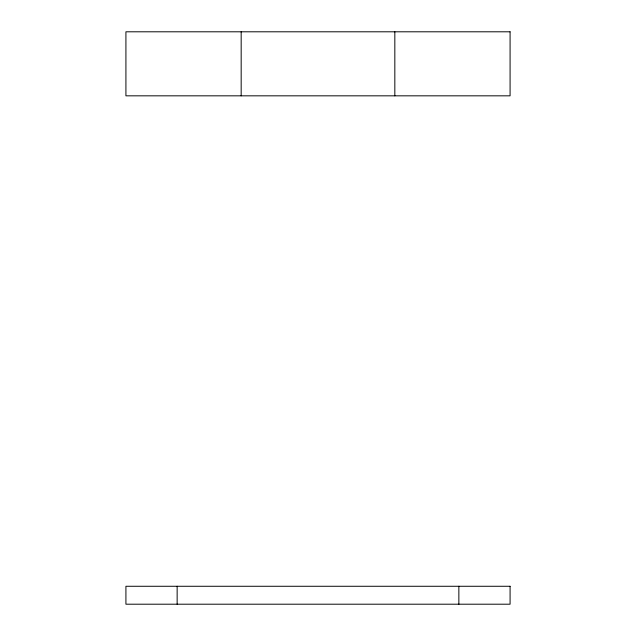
<?xml version="1.0" encoding="UTF-8"?>
<svg xmlns="http://www.w3.org/2000/svg" width="636" height="636" viewBox="0 0 636 636"><rect width="100%" height="100%" fill="white"/><g stroke="black" fill="none" stroke-linecap="round" stroke-linejoin="round"><path stroke-width="0.95" d="M458.858 586.273L458.858 604.2M394.829 31.8L394.829 95.829M241.171 31.8L241.171 95.829M177.142 586.273L177.142 604.2M510.08 31.8L125.92 31.8L125.92 95.829L510.08 95.829L510.08 31.8M510.08 586.273L125.92 586.273L125.92 604.2L510.08 604.2L510.08 586.273"/></g></svg>
